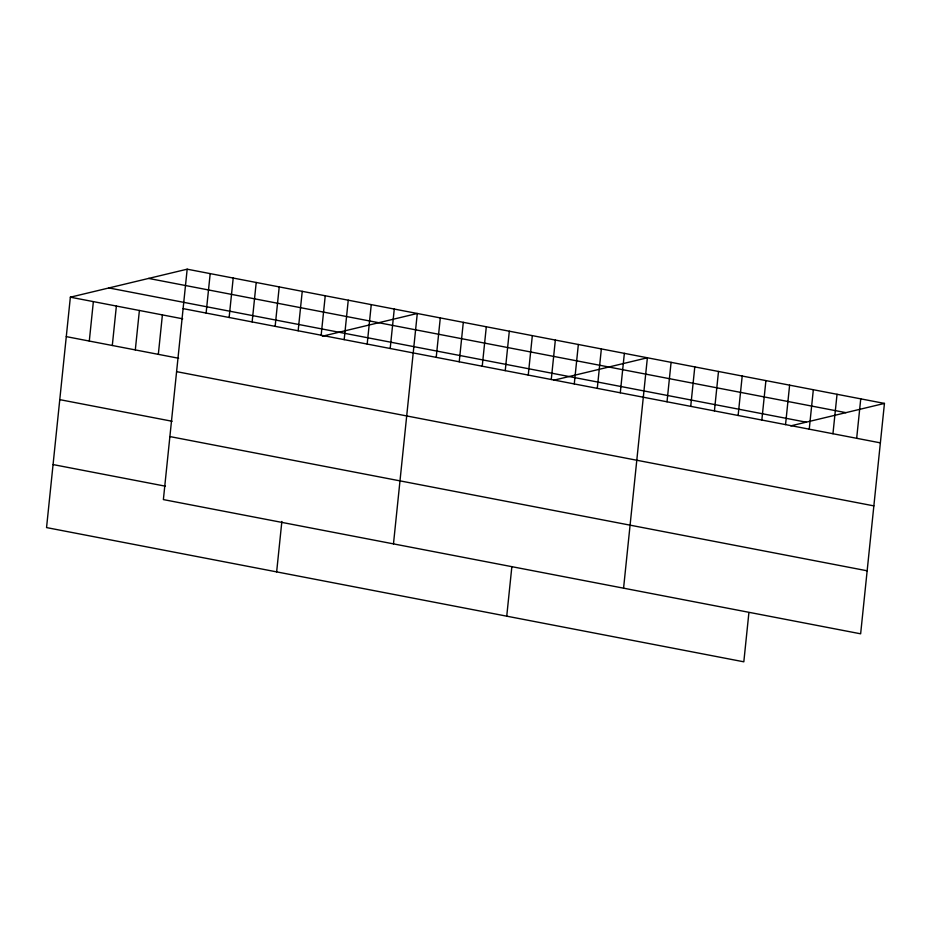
<?xml version="1.0" encoding="UTF-8"?>
<svg xmlns="http://www.w3.org/2000/svg" width="931" height="931" viewBox="0 0 931 931"><rect width="100%" height="100%" fill="white"/><g stroke="black" fill="none" stroke-linecap="round" stroke-linejoin="round"><path stroke-width="1.4" d="M187.178 269.187L163.379 499.586L860.64 633.813L884.45 403.414L187.178 269.187L70.36 297.187L46.55 527.586L743.822 661.813L748.885 612.807M89.295 341.06L93.368 301.609M112.302 345.482L116.375 306.043M135.309 349.916L139.394 310.477M158.328 354.35L162.401 314.899M206.112 313.06L210.197 273.609M229.131 317.483L233.204 278.043M252.138 321.917L256.211 282.477M275.145 326.35L279.219 286.899M298.153 330.773L302.238 291.333M276.647 571.878L281.86 521.465M321.16 335.207L325.245 295.767M344.179 339.64L348.252 300.189M367.186 344.063L371.26 304.623M390.194 348.497L394.267 309.057M393.476 543.879L417.286 313.479L322.301 336.242M436.22 357.353L440.293 317.913M459.227 361.787L463.301 322.335M482.235 366.209L486.308 326.769M505.242 370.643L509.315 331.203M528.249 375.077L532.334 335.625M506.743 616.171L511.806 567.165M551.268 379.499L555.341 340.059M574.276 383.933L578.349 344.493M597.283 388.367L601.356 348.916M620.29 392.789L624.364 353.349M623.572 588.171L647.382 357.783L553.689 380.232M667.015 401.785L671.088 362.345M690.721 406.347L694.794 366.907M714.426 410.908L718.499 371.469M738.132 415.482L742.205 376.031M761.837 420.044L765.91 380.593M785.543 424.606L789.616 385.166M809.248 429.168L813.333 389.728M832.954 433.73L837.039 394.29M856.671 438.303L860.744 398.852M790.756 425.874L884.45 403.414M148.634 278.427L845.895 412.654M108.915 287.947L806.176 422.174M183.104 308.627L880.377 442.865M70.36 297.187L182.697 318.809M66.287 336.626L178.624 358.26M176.599 371.644L873.86 505.882M59.77 399.643L172.119 421.266M169.884 436.569L867.157 570.796M53.067 464.569L165.404 486.191"/></g></svg>
